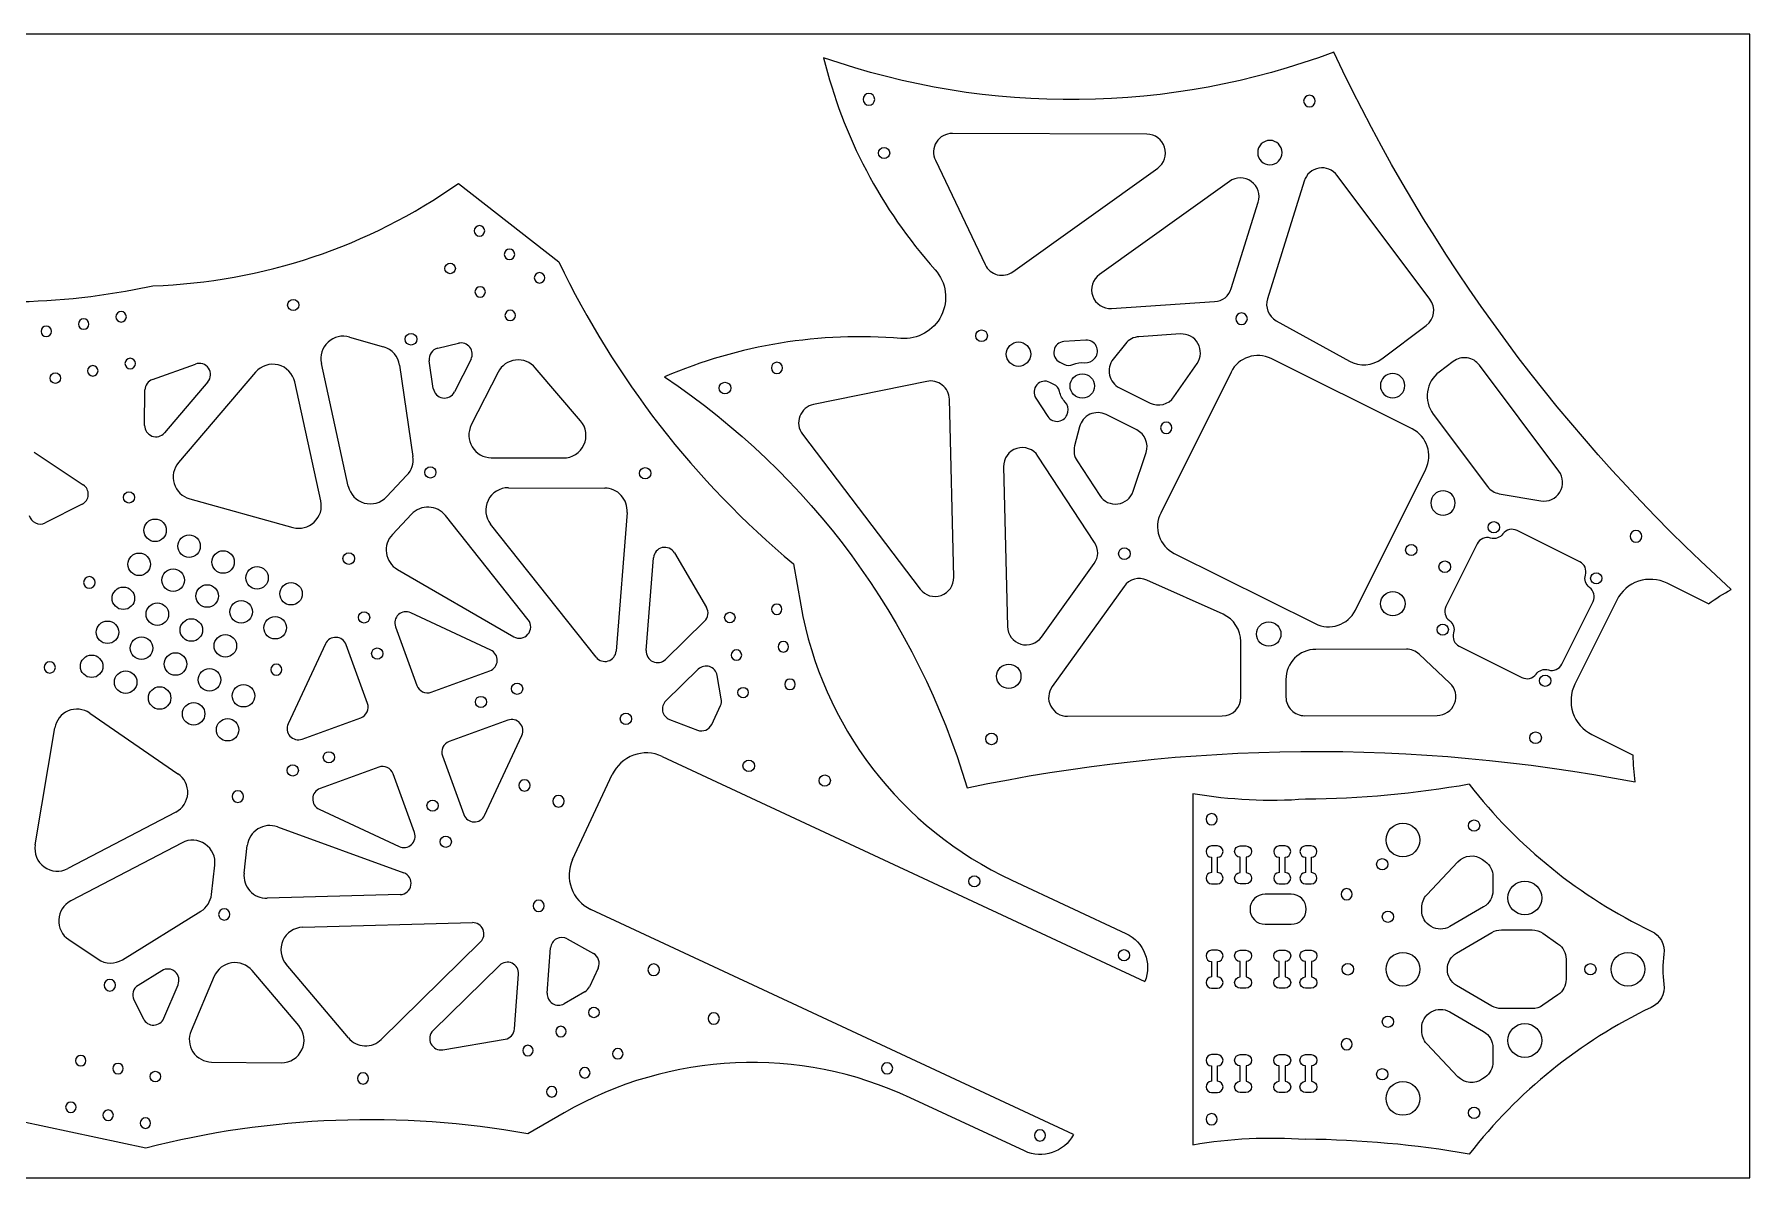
# Model space of a CAD drawing. Extents: x 0 to 914, y 0 to 305.
# Drawn here: x 457.1 to 914.4, y 0 to 304.8 of the extents above; entities that cross this region are included whole.
import ezdxf

# ---------------------------------------------------------------- set-up
doc = ezdxf.new("R2010")
doc.units = 0
doc.layers.add('1', color=7, linetype='CONTINUOUS')

msp = doc.modelspace()

# ---------------------------------------------------------------- linework, layer by layer
at = {"layer": '1', "color": 155, "linetype": 'CONTINUOUS'}
for p, q in [((914.4, 304.8), (0, 304.8)), ((914.4, 0), (914.4, 304.8)), ((753.672768, 278.174631), (701.820151, 278.376041)), ((697.287092, 271.225016), (710.546497, 243.402425)), ((717.970134, 241.487544), (756.563346, 269.108724)), ((775.693387, 265.583933), (741.038172, 240.781179)), ((795.619316, 265.690565), (785.827693, 234.31831)), ((829.16036, 234.187314), (804.391782, 267.201498)), ((570.120815, 265.038843), (596.91318, 244.106353)), ((776.198165, 237.029594), (783.376314, 260.028305)), ((483.732546, 236.802052), (488.640682, 237.756097)), ((744.275747, 231.725977), (771.752813, 233.530019)), ((541.142181, 224.098929), (550.201957, 221.465893)), ((762.615136, 224.912848), (751.584111, 224.188592)), ((788.185283, 228.450711), (807.663338, 217.704481)), ((816.328864, 218.309884), (828.161438, 227.187161)), ((564.641685, 221.115588), (570.12409, 222.434784)), ((737.430898, 223.259345), (731.587165, 222.875667)), ((748.002582, 222.316848), (744.69747, 218.17251)), ((488.55296, 212.780309), (500.043072, 216.906691)), ((540.778076, 184.345303), (533.606908, 217.052321)), ((554.465118, 216.567016), (558.002173, 192.223505)), ((563.444234, 210.406474), (562.374698, 217.767476)), ((573.500182, 218.158489), (569.087314, 209.478292)), ((602.711528, 201.763299), (590.63262, 215.893322)), ((730.483184, 217.386588), (731.541572, 216.858895)), ((739.716325, 218.341934), (739.888173, 218.557417)), ((760.883717, 208.143718), (767.056902, 217.08221)), ((824.430699, 199.598507), (786.843456, 218.338816)), ((835.362915, 217.588269), (831.609158, 214.772049)), ((863.541267, 188.360801), (842.363069, 216.589346)), ((503.338987, 212.135749), (491.764598, 198.573642)), ((516.072962, 214.733049), (495.531863, 190.664341)), ((533.450859, 180.410027), (526.497633, 212.123065)), ((580.723387, 214.713725), (573.578272, 200.659145)), ((695.030638, 212.282426), (664.83082, 206.127806)), ((728.864396, 211.48931), (727.806007, 212.017002)), ((746.375586, 210.580325), (754.538538, 206.510427)), ((776.114399, 214.748923), (757.374091, 177.16168)), ((486.482773, 200.547929), (486.567049, 209.983653)), ((702.194306, 160.0613), (701.027586, 207.506051)), ((724.086626, 207.831914), (727.297054, 202.933998)), ((732.531005, 203.801221), (732.599677, 204.068146)), ((750.968969, 199.350979), (742.806017, 203.420877)), ((830.010882, 203.571802), (844.493221, 184.268208)), ((661.84782, 198.203949), (693.214357, 156.913819)), ((735.732712, 200.191989), (734.411963, 195.058284)), ((457.067696, 193.444475), (470.124207, 184.690099)), ((739.749973, 169.342251), (724.654634, 192.372112)), ((750.059707, 182.991111), (753.483189, 193.300555)), ((578.903233, 191.940099), (598.127256, 191.864655)), ((715.474406, 189.508198), (716.522075, 146.904642)), ((735.07254, 191.071504), (741.13276, 181.825867)), ((809.280284, 151.282207), (828.020592, 188.86945)), ((556.421453, 187.235594), (550.995789, 181.505123)), ((583.447675, 183.922203), (609.13801, 183.821382)), ((469.801919, 179.518481), (459.980553, 174.576734)), ((498.488519, 180.988628), (525.982844, 173.344298)), ((847.641646, 182.341796), (858.690616, 180.433157)), ((557.634614, 176.881055), (552.524752, 171.484121)), ((588.754205, 148.684199), (566.691434, 176.485628)), ((606.848997, 138.752322), (578.724242, 174.192494)), ((615.096008, 177.351194), (612.189712, 140.382083)), ((869.077286, 164.209086), (852.370794, 172.538636)), ((620.227173, 140.544627), (622.170717, 165.267192)), ((627.748819, 166.550536), (636.273789, 152.02471)), ((760.963983, 166.432623), (798.551226, 147.692314)), ((841.754285, 168.986401), (833.424735, 152.279909)), ((553.877838, 162.16501), (584.902338, 144.222357)), ((659.47571, 163.611937), (661.419263, 152.589498)), ((725.582698, 144.112244), (739.630368, 163.685939)), ((747.59089, 157.627147), (728.428638, 130.926915)), ((774.000303, 150.186877), (753.695796, 159.275501)), ((903.426868, 152.949402), (892.37569, 158.459315)), ((864.299971, 136.886085), (872.62952, 153.592577)), ((878.964369, 153.971948), (867.809425, 131.598588)), ((553.355607, 146.857992), (559.04252, 131.233332)), ((578.754113, 140.665229), (557.442539, 150.602976)), ((635.779701, 148.357216), (625.311187, 138.160477)), ((534.66191, 142.311504), (524.724163, 120.999931)), ((545.886824, 126.44505), (540.199911, 142.069711)), ((778.763162, 128.109548), (778.73185, 142.90194)), ((822.868474, 140.895677), (798.73625, 140.844593)), ((834.475488, 131.865124), (826.301745, 139.540576)), ((836.976969, 141.6634), (853.683461, 133.33385)), ((562.887658, 129.440315), (578.512319, 135.127228)), ((634.077695, 135.53158), (625.419882, 127.098535)), ((640.232182, 127.626387), (639.125359, 133.903492)), ((790.753202, 132.827677), (790.763135, 128.13495)), ((471.843977, 123.849196), (495.372877, 107.700996)), ((637.666526, 120.840551), (639.996682, 125.837588)), ((457.297319, 88.688238), (462.531447, 119.894697)), ((528.469147, 116.912998), (544.093807, 122.599912)), ((583.3006, 121.971532), (567.67594, 116.284619)), ((626.442203, 122.147158), (633.876683, 119.306062)), ((732.501356, 123.01161), (773.773758, 123.098976)), ((795.773708, 123.145545), (831.063385, 123.220247)), ((577.107837, 96.573026), (587.045584, 117.8846)), ((872.296792, 118.187267), (883.347939, 112.67737)), ((565.882923, 112.439481), (571.569836, 96.81482)), ((624.451101, 112.295343), (753.135477, 52.288849)), ((548.882089, 109.444216), (533.257428, 103.757303)), ((558.414141, 92.026539), (552.727227, 107.651199)), ((600.596387, 84.80075), (611.161841, 107.458446)), ((765.948884, 102.345893), (765.948883, 8.792641)), ((494.76056, 97.438403), (465.997532, 82.380143)), ((533.015635, 98.219302), (554.327208, 88.281554)), ((521.867263, 93.518102), (555.554277, 81.285301)), ((496.455824, 89.295903), (466.79126, 73.765663)), ((513.008939, 81.180971), (513.858666, 88.564412)), ((772.480984, 88.435787), (770.956984, 88.435787)), ((778.580984, 88.435787), (780.104984, 88.435787)), ((790.522884, 88.435787), (788.998884, 88.435787)), ((797.522884, 88.435787), (795.998884, 88.435787)), ((504.297105, 75.454539), (505.199349, 83.294314)), ((770.906984, 85.43662), (770.906984, 81.334953)), ((772.530984, 81.334953), (772.530984, 85.436621)), ((778.530984, 81.334953), (778.530984, 85.436621)), ((780.154984, 85.43662), (780.154984, 81.334953)), ((788.948884, 85.43662), (788.948884, 81.334953)), ((790.572884, 81.334953), (790.572884, 85.436621)), ((795.948884, 85.43662), (795.948884, 81.334953)), ((797.572884, 81.334953), (797.572884, 85.436621)), ((828.317311, 75.433325), (836.622977, 84.209654)), ((843.181616, 84.826513), (843.87595, 84.325149)), ((717.638212, 79.323537), (748.098592, 65.119628)), ((770.956984, 78.335787), (772.480984, 78.335787)), ((780.104984, 78.335787), (778.580984, 78.335787)), ((788.998884, 78.335787), (790.522884, 78.335787)), ((795.998884, 78.335787), (797.522884, 78.335787)), ((845.948882, 80.271476), (845.948882, 76.522937)), ((554.612242, 75.466582), (519.133467, 74.497224)), ((792.184854, 75.561481), (785.184854, 75.561481)), ((480.570427, 58.099299), (501.492211, 71.037469)), ((734.11766, 11.504996), (605.433284, 71.51149)), ((826.948882, 71.261397), (826.948882, 71.99651)), ((843.472365, 72.206453), (834.472366, 66.944914)), ((528.624657, 66.753559), (573.851647, 67.989259)), ((785.184854, 67.561481), (792.184854, 67.561481)), ((836.267202, 59.885752), (845.675097, 65.385752)), ((848.19858, 66.069269), (856.396099, 66.06927)), ((859.238258, 65.182921), (863.291043, 62.382816)), ((466.236827, 63.463837), (474.077363, 58.21613)), ((576.036125, 62.850445), (549.584279, 36.860801)), ((593.821152, 49.201124), (594.716103, 61.254051)), ((599.166213, 63.653591), (606.121411, 59.784673)), ((772.480984, 60.619267), (770.956984, 60.619267)), ((778.580984, 60.619267), (780.104984, 60.619267)), ((788.998884, 60.619267), (790.522884, 60.619267)), ((795.998884, 60.619267), (797.522884, 60.619267)), ((491.061342, 55.180818), (484.735003, 51.268569)), ((527.559019, 40.530542), (515.144259, 55.208501)), ((540.7981, 37.265934), (524.207434, 56.881062)), ((581.077991, 56.588912), (563.388697, 39.208709)), ((607.381989, 55.895134), (605.051833, 50.898097)), ((770.906984, 57.6201), (770.906984, 53.518433)), ((772.530984, 53.518433), (772.530984, 57.620101)), ((778.530984, 53.518433), (778.530984, 57.620101)), ((780.154984, 57.6201), (780.154984, 53.518433)), ((788.948884, 53.518433), (788.948884, 57.620101)), ((790.572884, 57.6201), (790.572884, 53.518433)), ((795.948884, 53.518433), (795.948884, 57.620101)), ((797.572884, 57.6201), (797.572884, 53.518433)), ((865.448884, 58.269165), (865.448884, 52.869376)), ((491.586795, 42.494617), (495.399673, 51.454594)), ((505.042263, 53.683161), (498.868625, 39.175574)), ((585.090176, 39.65315), (586.172297, 54.226835)), ((770.956984, 50.519267), (772.480984, 50.519267)), ((780.104984, 50.519267), (778.580984, 50.519267)), ((790.522884, 50.519267), (788.998884, 50.519267)), ((797.522884, 50.519267), (795.998884, 50.519267)), ((845.675099, 45.752785), (836.267203, 51.252784)), ((483.627393, 47.37983), (486.140853, 42.332103)), ((603.83291, 49.567875), (598.312917, 46.380904)), ((863.291044, 48.755724), (859.23826, 45.955618)), ((834.472368, 44.193621), (843.472368, 38.932083)), ((856.396101, 45.06927), (848.198582, 45.069269)), ((565.991134, 34.110718), (582.598307, 36.917236)), ((826.948885, 39.142023), (826.948885, 39.877136)), ((772.480984, 32.802747), (770.956984, 32.802747)), ((778.580984, 32.802747), (780.104984, 32.802747)), ((788.998884, 32.802747), (790.522884, 32.802747)), ((795.998884, 32.802747), (797.522884, 32.802747)), ((836.622982, 26.928882), (828.317315, 35.705208)), ((845.948886, 34.6156), (845.948886, 30.867061)), ((504.334535, 30.826431), (522.922933, 30.656059)), ((770.906984, 29.80358), (770.906984, 25.701913)), ((772.530984, 25.701913), (772.530984, 29.803581)), ((778.530984, 25.701913), (778.530984, 29.803581)), ((780.154984, 29.80358), (780.154984, 25.701913)), ((788.948884, 25.701913), (788.948884, 29.803581)), ((790.572884, 29.80358), (790.572884, 25.701913)), ((795.948884, 25.701913), (795.948884, 29.803581)), ((797.572884, 29.80358), (797.572884, 25.701913)), ((843.875956, 26.813388), (843.181622, 26.312024)), ((721.051024, 7.11593), (690.590643, 21.319839)), ((770.956984, 22.702747), (772.480984, 22.702747)), ((780.104984, 22.702747), (778.580984, 22.702747)), ((790.522884, 22.702747), (788.998884, 22.702747)), ((797.522884, 22.702747), (795.998884, 22.702747)), ((486.759128, 7.880226), (453.50211, 14.949223)), ((598.328817, 17.2916), (588.635847, 11.695362)), ((0, 0), (914.4, 0))]:
    msp.add_line(p, q, dxfattribs=at)
at = {"layer": '1', "color": 155, "linetype": 'CONTINUOUS', "extrusion": (0, -1.39146e-25, -1)}
for centre, radius in [((-679.579012, 287.4625), 1.55), ((-797.034305, 287.006271), 1.55), ((-786.479241, 273.273026), 3.25), ((-575.750025, 252.392208), 1.397), ((-583.756215, 246.137087), 1.397), ((-591.762404, 239.881967), 1.397), ((-575.937314, 236.129351), 1.397), ((-470.233204, 227.556387), 1.397), ((-480.206536, 229.495006), 1.397), ((-583.943503, 229.87423), 1.397), ((-778.926881, 228.990276), 1.55), ((-460.259872, 225.617768), 1.397), ((-472.656478, 215.089722), 1.397), ((-482.62981, 217.028341), 1.397), ((-655.063525, 215.880448), 1.5), ((-819.196389, 211.147441), 3.25), ((-758.835293, 199.898577), 1.5), ((-832.64833, 179.857742), 3.25), ((-884.088016, 170.971867), 1.55), ((-471.745551, 158.677078), 1.55), ((-655.006823, 151.524243), 1.397), ((-656.771089, 141.518596), 1.397), ((-461.180101, 136.019391), 1.5), ((-644.26403, 139.313265), 1.397), ((-521.592486, 135.433088), 1.5), ((-658.535354, 131.51295), 1.397), ((-587.752958, 104.581962), 1.5), ((-511.332379, 101.59921), 1.55), ((-596.816026, 100.355758), 1.55), ((-770.948884, 95.569267), 1.5), ((-591.538191, 72.473987), 1.5), ((-806.948884, 75.569267), 1.5), ((-507.716923, 70.183806), 1.5), ((-622.202405, 55.416558), 1.55), ((-477.200725, 51.312387), 1.55), ((-638.215486, 42.432679), 1.5), ((-597.471831, 38.967069), 1.397), ((-806.948884, 35.569267), 1.5), ((-469.448863, 31.188579), 1.397), ((-588.673013, 33.887069), 1.397), ((-612.620649, 33.048547), 1.397), ((-479.386842, 29.076197), 1.397), ((-544.702094, 26.456274), 1.5), ((-603.821831, 27.968547), 1.397), ((-684.434744, 29.155625), 1.5), ((-595.023013, 22.888547), 1.397), ((-466.808384, 18.766105), 1.397), ((-476.746364, 16.653722), 1.397), ((-486.684344, 14.541339), 1.397), ((-770.948884, 15.569267), 1.5), ((-725.18806, 11.255424), 1.5)]:
    msp.add_circle(centre, radius, dxfattribs=at)
at = {"layer": '1', "color": 155, "linetype": 'CONTINUOUS'}
for centre, radius in [((683.620179, 273.15625), 1.5), ((567.931125, 242.384471), 1.397), ((526.094732, 232.637665), 1.5), ((557.498195, 223.510866), 1.55), ((709.613896, 224.439443), 1.55), ((719.458174, 219.531267), 3.25), ((462.683146, 213.151102), 1.397), ((641.206, 210.498145), 1.55), ((736.461934, 211.053522), 3.25), ((562.657284, 188.003824), 1.5), ((619.928128, 187.779067), 1.5), ((482.31101, 181.334783), 1.5), ((489.260997, 172.577062), 3), ((846.183895, 173.388509), 1.5), ((498.324075, 168.35088), 3), ((485.034815, 163.513984), 3), ((507.387154, 164.124699), 3), ((540.915658, 165.040755), 1.55), ((747.693034, 166.344871), 1.55), ((824.165505, 167.326143), 1.5), ((494.097894, 159.287802), 3), ((516.450232, 159.898517), 3), ((833.114838, 162.864144), 1.55), ((873.479393, 159.779475), 1.5), ((480.808634, 154.450905), 3), ((503.160972, 155.06162), 3), ((525.51331, 155.672335), 3), ((819.262396, 153.009711), 3.25), ((489.871712, 150.224724), 3), ((512.22405, 150.835439), 3), ((476.582452, 145.387827), 3), ((498.93479, 145.998542), 3), ((521.287129, 146.609257), 3), ((545.001856, 149.3431), 1.5), ((642.499765, 149.318911), 1.397), ((786.177751, 144.922299), 3.25), ((832.574862, 146.093011), 1.5), ((485.64553, 141.161645), 3), ((507.997869, 141.77236), 3), ((472.35627, 136.324749), 3), ((494.708609, 136.935464), 3), ((548.508606, 139.708387), 1.5), ((481.419349, 132.098567), 3), ((503.771687, 132.709282), 3), ((716.872382, 133.663265), 3.25), ((859.87036, 132.483977), 1.5), ((490.482427, 127.872385), 3), ((512.834765, 128.4831), 3), ((576.150995, 126.818533), 1.5), ((585.785709, 130.325283), 1.5), ((646.028296, 129.307618), 1.397), ((499.545505, 123.646204), 3), ((614.78219, 122.320918), 1.5), ((508.608584, 119.420022), 3), ((712.256721, 116.968742), 1.55), ((857.316147, 117.275805), 1.55), ((525.984039, 108.559248), 1.5), ((535.618752, 112.065998), 1.5), ((647.559501, 109.795025), 1.55), ((667.798757, 105.874227), 1.5), ((563.261141, 99.176144), 1.5), ((821.948884, 90.014849), 4.5), ((840.930214, 93.852896), 1.5), ((566.767891, 89.54143), 1.5), ((816.448884, 83.569266), 1.5), ((707.678743, 79.002556), 1.5), ((854.448882, 74.569269), 4.5), ((817.948883, 69.569266), 1.5), ((747.586823, 59.289739), 1.5), ((821.948884, 55.569266), 4.5), ((881.948884, 55.569272), 4.5), ((807.266604, 55.569267), 1.55), ((871.948884, 55.569271), 1.5), ((606.270649, 44.047069), 1.397), ((817.948885, 41.569266), 1.5), ((854.448886, 36.569269), 4.5), ((489.324822, 26.963814), 1.397), ((816.448884, 27.569266), 1.5), ((821.948884, 21.123683), 4.5), ((840.930221, 17.28564), 1.5)]:
    msp.add_circle(centre, radius, dxfattribs=at)
at = {"layer": '1', "color": 155, "linetype": 'CONTINUOUS', "extrusion": (0, -1.39146e-25, -1)}
for centre, radius, start, end in [((-733.435949, 487.3703), 200, 249.479999, 289.248002), ((-1211.138141, 490.75917), 450, 312.092555, 334.926837), ((-689.030403, 234.701986), 11, 138.254443, 206.499962), ((-689.030409, 234.701999), 11, 206.500038, 274.745557), ((-736.46192, 211.053494), 6.25, 66.651366, 96.193257), ((-513.964446, 47.178566), 200, 123.751998, 163.520001), ((-736.461934, 211.053522), 6.25, 316.806743, 346.348634), ((-846.183895, 173.388509), 3, 216.094068, 286.905932), ((-873.479393, 159.779475), 3, 306.094068, 16.905932), ((-933.347487, 112.889989), 50, 53.243723, 61.5), ((-832.574862, 146.093011), 3, 126.094068, 196.905932), ((-859.87036, 132.483977), 3, 36.094068, 106.905932), ((-798.74633, -336.370842), 450, 78.073163, 100.907445), ((-933.347487, 112.889989), 50, 351.5, 359.756355), ((-786.948885, 225.569267), 125, 265.856014, 279.671556), ((-793.768769, 366.841998), 265.955138, 260.073937, 269.523237), ((-778.580984, 86.935787), 1.5, 271.910214, 90.000001), ((-780.104984, 86.935787), 1.5, 90.000001, 268.089788), ((-840.254547, 80.772839), 5, 43.421719, 125.832228), ((-840.948882, 80.271476), 5, 125.832228, 179.999995), ((-778.580984, 79.835787), 1.5, 270.000001, 88.089788), ((-780.104984, 79.835787), 1.5, 91.910214, 270.000001), ((-831.948882, 71.996511), 5, 359.999995, 43.421719), ((-840.948882, 76.522937), 5, 179.999995, 239.688781), ((-831.948882, 71.261398), 5, 239.688781, 359.999995), ((-743.87241, 56.05655), 10, 115, 202.133763), ((-848.19858, 61.069269), 5, 59.688781, 89.999995), ((-856.396099, 61.06927), 5, 89.999995, 124.640942), ((-885.574601, 60.333392), 6, 115.608096, 187.397953), ((-778.580984, 59.119267), 1.5, 271.910214, 90.000001), ((-780.104984, 59.119267), 1.5, 90.000001, 268.089788), ((-788.998884, 59.119267), 1.5, 271.910214, 90.000001), ((-790.522884, 59.119267), 1.5, 90.000001, 268.089788), ((-795.998884, 59.119267), 1.5, 271.910214, 90.000001), ((-797.522884, 59.119267), 1.5, 90.000001, 268.089788), ((-838.790686, 55.569268), 5, 300.311208, 59.688781), ((-860.448884, 58.269165), 5, 124.640942, 179.999995), ((-778.580984, 52.019267), 1.5, 270.000001, 88.089788), ((-780.104984, 52.019267), 1.5, 91.910214, 270.000001), ((-788.998884, 52.019267), 1.5, 270.000001, 88.089788), ((-790.522884, 52.019267), 1.5, 91.910214, 270.000001), ((-795.998884, 52.019267), 1.5, 270.000001, 88.089788), ((-797.522884, 52.019267), 1.5, 91.910214, 270.000001), ((-860.448884, 52.869375), 5, 179.999995, 235.359047), ((-885.574599, 50.805151), 6, 172.602065, 244.391892), ((-848.198581, 50.069269), 5, 269.999995, 300.311208), ((-856.3961, 50.06927), 5, 235.359047, 269.999995), ((-831.948885, 39.877137), 5, 359.999995, 120.311208), ((-831.948885, 39.142024), 5, 316.57827, 359.999995), ((-840.948886, 34.615599), 5, 120.311208, 179.999995), ((-778.580984, 31.302747), 1.5, 271.910214, 90.000001), ((-780.104984, 31.302747), 1.5, 90.000001, 268.089788), ((-788.998884, 31.302747), 1.5, 271.910214, 90.000001), ((-790.522884, 31.302747), 1.5, 90.000001, 268.089788), ((-795.998884, 31.302747), 1.5, 271.910214, 90.000001), ((-797.522884, 31.302747), 1.5, 90.000001, 268.089788), ((-840.948886, 30.86706), 5, 179.999995, 234.167762), ((-778.580984, 24.202747), 1.5, 270.000001, 88.089788), ((-780.104984, 24.202747), 1.5, 91.910214, 270.000001), ((-788.998884, 24.202747), 1.5, 270.000001, 88.089788), ((-790.522884, 24.202747), 1.5, 91.910214, 270.000001), ((-795.998884, 24.202747), 1.5, 270.000001, 88.089788), ((-797.522884, 24.202747), 1.5, 91.910214, 270.000001), ((-840.254552, 30.365697), 5, 234.167762, 316.57827), ((-725.277206, 16.179008), 10, 207.865731, 295), ((-786.948882, -114.430733), 125, 80.328445, 94.143987)]:
    msp.add_arc(centre, radius, start, end, dxfattribs=at)
at = {"layer": '1', "color": 155, "linetype": 'CONTINUOUS'}
for centre, radius, start, end in [((795.723991, 329.91479), 132, 193.745557, 221.745557), ((701.80073, 273.376079), 5, 89.777449, 205.481057), ((753.653347, 273.174669), 5, 305.591317, 89.777449), ((778.603385, 261.517988), 5, 342.666288, 125.591317), ((800.392244, 264.200882), 5, 36.878716, 162.666288), ((483.74924, 387.676322), 150, 271.868725, 305.156412), ((813.366025, 347.779716), 240, 205.592795, 230.117921), ((715.060135, 245.553489), 5, 205.481057, 305.591317), ((449.477501, 413.028982), 179.525315, 257, 281), ((743.94817, 236.715234), 5, 125.591317, 273.756437), ((771.425237, 238.519277), 5, 273.756437, 342.666288), ((790.600621, 232.828627), 5, 162.666288, 241.114056), ((825.160822, 231.186699), 5, 306.878716, 36.878716), ((539.46769, 218.337325), 6, 73.79459, 192.366681), ((677.199887, 92.192214), 132, 85.254443, 113.254443), ((751.911687, 219.199334), 5, 93.756437, 141.427618), ((762.942713, 219.923591), 5, 325.369901, 93.756437), ((548.527466, 215.704289), 6, 8.267089, 73.79459), ((565.343524, 218.19884), 3, 103.52951, 188.267089), ((570.825928, 219.518035), 3, 333.051973, 103.52951), ((731.777159, 219.981897), 2.9, 93.756437, 243.499971), ((737.620892, 220.365575), 2.9, 321.427618, 93.756437), ((501.057042, 214.083242), 3, 319.521368, 109.754463), ((520.636851, 210.838062), 6, 12.36667, 139.521368), ((586.071895, 211.994632), 6, 40.525143, 153.051973), ((732.835547, 219.454204), 2.9, 243.499971, 293.348634), ((737.449044, 220.150092), 2.9, 263.806743, 321.427618), ((748.606575, 215.054996), 5, 141.427618, 243.5), ((783.273874, 211.179341), 8, 63.5, 153.5), ((811.527879, 224.709146), 8, 241.114056, 306.878716), ((838.363531, 213.588731), 5, 36.878716, 126.878716), ((489.56693, 209.95686), 3, 109.754463, 179.488271), ((566.41306, 210.837838), 3, 188.267089, 333.051973), ((696.029097, 207.383133), 5, 1.408683, 101.518943), ((726.512035, 209.421692), 2.9, 63.500029, 213.243563), ((727.570423, 208.893999), 2.9, 13.651366, 63.500029), ((836.410143, 208.372787), 8, 126.878716, 216.878716), ((665.82928, 201.228512), 5, 101.518943, 217.222551), ((729.791134, 204.790701), 2.9, 345.572382, 43.193257), ((756.769527, 210.985099), 5, 243.5, 325.369901), ((598.150803, 197.864609), 6, 269.775146, 40.525143), ((729.722462, 204.523776), 2.9, 213.243563, 345.572382), ((740.575028, 198.946205), 5, 63.5, 165.572382), ((489.482654, 200.521136), 3, 179.488271, 319.521368), ((578.92678, 197.940052), 6, 153.051973, 269.775146), ((748.73798, 194.876307), 5, 341.630099, 63.5), ((820.861117, 192.439033), 8, 333.5, 63.5), ((552.064521, 191.360778), 6, 316.565042, 8.267089), ((720.472895, 189.631116), 5, 33.243563, 181.408683), ((739.254279, 193.8125), 5, 165.572382, 213.243563), ((500.095752, 186.769355), 6, 139.521368, 254.462313), ((859.541729, 185.360185), 5, 260.199244, 36.878716), ((468.453502, 182.198364), 3, 296.709843, 56.158191), ((546.638857, 185.630307), 6, 192.366681, 316.565042), ((583.424129, 177.922249), 6, 89.775146, 218.434955), ((609.114463, 177.821428), 6, 355.504985, 89.775146), ((745.314499, 184.566864), 5, 213.243563, 341.630099), ((848.492759, 187.268824), 5, 216.878716, 260.199244), ((527.590077, 179.125024), 6, 254.462313, 12.36667), ((561.991548, 172.755874), 6, 38.434955, 136.565072), ((458.632135, 177.256617), 3, 193.290169, 296.709843), ((764.533565, 173.592097), 8, 153.5, 243.5), ((556.881686, 167.35894), 6, 136.565072, 239.957565), ((735.568234, 166.601255), 5, 324.333712, 33.243563), ((844.439088, 167.647808), 3, 73.094068, 153.5), ((851.032201, 169.853832), 3, 63.5, 143.905932), ((625.161489, 165.032075), 3, 30.407976, 175.504985), ((867.738692, 161.524283), 3, 343.094068, 63.5), ((697.195817, 159.938382), 5, 217.222551, 1.408683), ((751.653024, 154.711831), 5, 65.885944, 144.333712), ((869.944717, 154.93117), 3, 333.5, 53.905932), ((887.913713, 149.509971), 10, 63.500006, 153.500006), ((633.686459, 150.506249), 3, 314.24653, 30.407976), ((759.900038, 169.954316), 100, 190, 245), ((802.120809, 154.851789), 8, 243.5, 333.5), ((836.109538, 150.941316), 3, 153.5, 233.905932), ((556.174684, 147.884053), 3, 65.000006, 200.000006), ((586.404262, 146.819322), 3, 239.957565, 38.434955), ((721.520564, 147.027561), 5, 181.408683, 324.333712), ((770.731868, 142.885006), 8, 0.121284, 65.885944), ((537.380834, 141.04365), 3, 20.000006, 155.000006), ((838.315563, 144.348203), 3, 163.094068, 243.5), ((577.486258, 137.946305), 3, 290.000006, 65.000006), ((609.19894, 140.6172), 3, 218.434955, 355.504985), ((623.217946, 140.30951), 3, 175.504985, 314.24653), ((798.753184, 132.844611), 8, 90.121284, 180.121284), ((822.879058, 135.895688), 5, 46.800756, 90.121284), ((636.170936, 133.382548), 3, 10, 134.24653), ((855.022055, 136.018654), 3, 243.5, 323.905932), ((861.615168, 138.224678), 3, 253.094068, 333.5), ((561.861598, 132.259392), 3, 200.000006, 290.000006), ((732.490772, 128.011599), 5, 144.333712, 270.121284), ((773.763174, 128.098964), 5, 270.121284, 0.121284), ((795.763124, 128.145534), 5, 180.121284, 270.121284), ((831.052801, 128.220236), 5, 270.121284, 46.800756), ((876.75877, 127.136611), 10, 153.500006, 243.500006), ((468.448792, 118.902205), 6, 55.537668, 170.478644), ((543.067747, 125.418989), 3, 290.000006, 20.000006), ((627.513123, 124.949502), 3, 134.24653, 249.085577), ((637.277759, 127.105443), 3, 335, 10), ((527.443086, 119.732076), 3, 155.000006, 290.000006), ((584.326661, 119.152455), 3, 335.000006, 110.000006), ((634.947602, 122.108406), 3, 249.085577, 335), ((568.702, 113.465541), 3, 110.000006, 200.000006), ((620.22492, 103.232264), 10, 65.000006, 155.000006), ((491.977691, 102.754006), 6, 297.633331, 55.537668), ((549.90815, 106.625138), 3, 20.000006, 110.000006), ((534.283489, 100.938225), 3, 110.000006, 245.000006), ((946.948871, 188.38494), 136, 217.886235, 244.391904), ((574.388914, 97.840881), 3, 200.000006, 335.000006), ((519.819322, 87.878427), 6, 70.042467, 173.43497), ((555.595063, 91.000478), 3, 245.000006, 20.000006), ((463.214663, 87.695747), 6, 170.478644, 297.633331), ((499.238693, 83.980299), 6, 353.43497, 117.633331), ((770.956984, 86.935787), 1.5, 89.999999, 268.089786), ((772.480984, 86.935787), 1.5, 271.910213, 89.999999), ((788.998884, 86.935787), 1.5, 89.999999, 268.089786), ((790.522884, 86.935787), 1.5, 271.910213, 89.999999), ((795.998884, 86.935787), 1.5, 89.999999, 268.089786), ((797.522884, 86.935787), 1.5, 271.910213, 89.999999), ((609.659465, 80.574569), 10, 155.000006, 245.000006), ((518.969595, 80.494986), 6, 173.43497, 271.565057), ((554.530306, 78.465463), 3, 271.565057, 70.042467), ((770.956984, 79.835787), 1.5, 91.910213, 269.999999), ((772.480984, 79.835787), 1.5, 269.999999, 88.089786), ((788.998884, 79.835787), 1.5, 91.910213, 269.999999), ((790.522884, 79.835787), 1.5, 269.999999, 88.089786), ((795.998884, 79.835787), 1.5, 91.910213, 269.999999), ((797.522884, 79.835787), 1.5, 269.999999, 88.089786), ((469.574129, 68.45006), 6, 117.633331, 236.205422), ((498.336449, 76.140524), 6, 301.732922, 353.43497), ((785.184854, 71.561481), 4, 89.999999, 269.999999), ((792.184854, 71.561481), 4, 269.999999, 89.999999), ((528.788529, 60.755797), 6, 91.565057, 220.224865), ((573.933583, 64.990379), 3, 314.495026, 91.565057), ((597.707867, 61.031907), 3, 60.914435, 175.753482), ((604.663065, 57.162989), 3, 335.000012, 60.914435), ((770.956984, 59.119267), 1.5, 89.999999, 268.089786), ((772.480984, 59.119267), 1.5, 271.910213, 89.999999), ((922.266604, 55.569266), 31, 172.602047, 187.397935), ((477.414665, 63.202353), 6, 236.205422, 301.732922), ((492.639223, 52.629291), 3, 336.948039, 121.732923), ((510.563164, 51.333766), 6, 40.224865, 156.948039), ((583.180533, 54.448978), 3, 355.753482, 134.495026), ((486.312885, 48.717041), 3, 121.732923, 206.470502), ((602.33291, 52.165951), 3, 300.000012, 335.000012), ((770.956984, 52.019267), 1.5, 91.910213, 269.999999), ((772.480984, 52.019267), 1.5, 269.999999, 88.089786), ((596.812916, 48.97898), 3, 175.753482, 300.000012), ((488.826345, 43.669314), 3, 206.470502, 336.948039), ((946.948896, -77.246384), 136, 115.608108, 142.113778), ((504.389526, 36.826179), 6, 156.948039, 269.474869), ((522.977924, 36.655807), 6, 269.474869, 40.224865), ((545.379195, 41.140669), 6, 220.224865, 314.495026), ((565.491239, 37.068775), 3, 134.495026, 279.592036), ((582.098412, 39.875294), 3, 279.592036, 355.753482), ((770.956984, 31.302747), 1.5, 89.999999, 268.089786), ((772.480984, 31.302747), 1.5, 271.910213, 89.999999), ((648.328817, -69.31094), 100, 65, 120), ((770.956984, 24.202747), 1.5, 91.910213, 269.999999), ((772.480984, 24.202747), 1.5, 269.999999, 88.089786), ((546.473932, -224.572226), 240, 79.882079, 104.407205), ((793.768764, -255.703464), 265.955138, 80.073935, 89.523236)]:
    msp.add_arc(centre, radius, start, end, dxfattribs=at)

doc.saveas('drawing.dxf')
